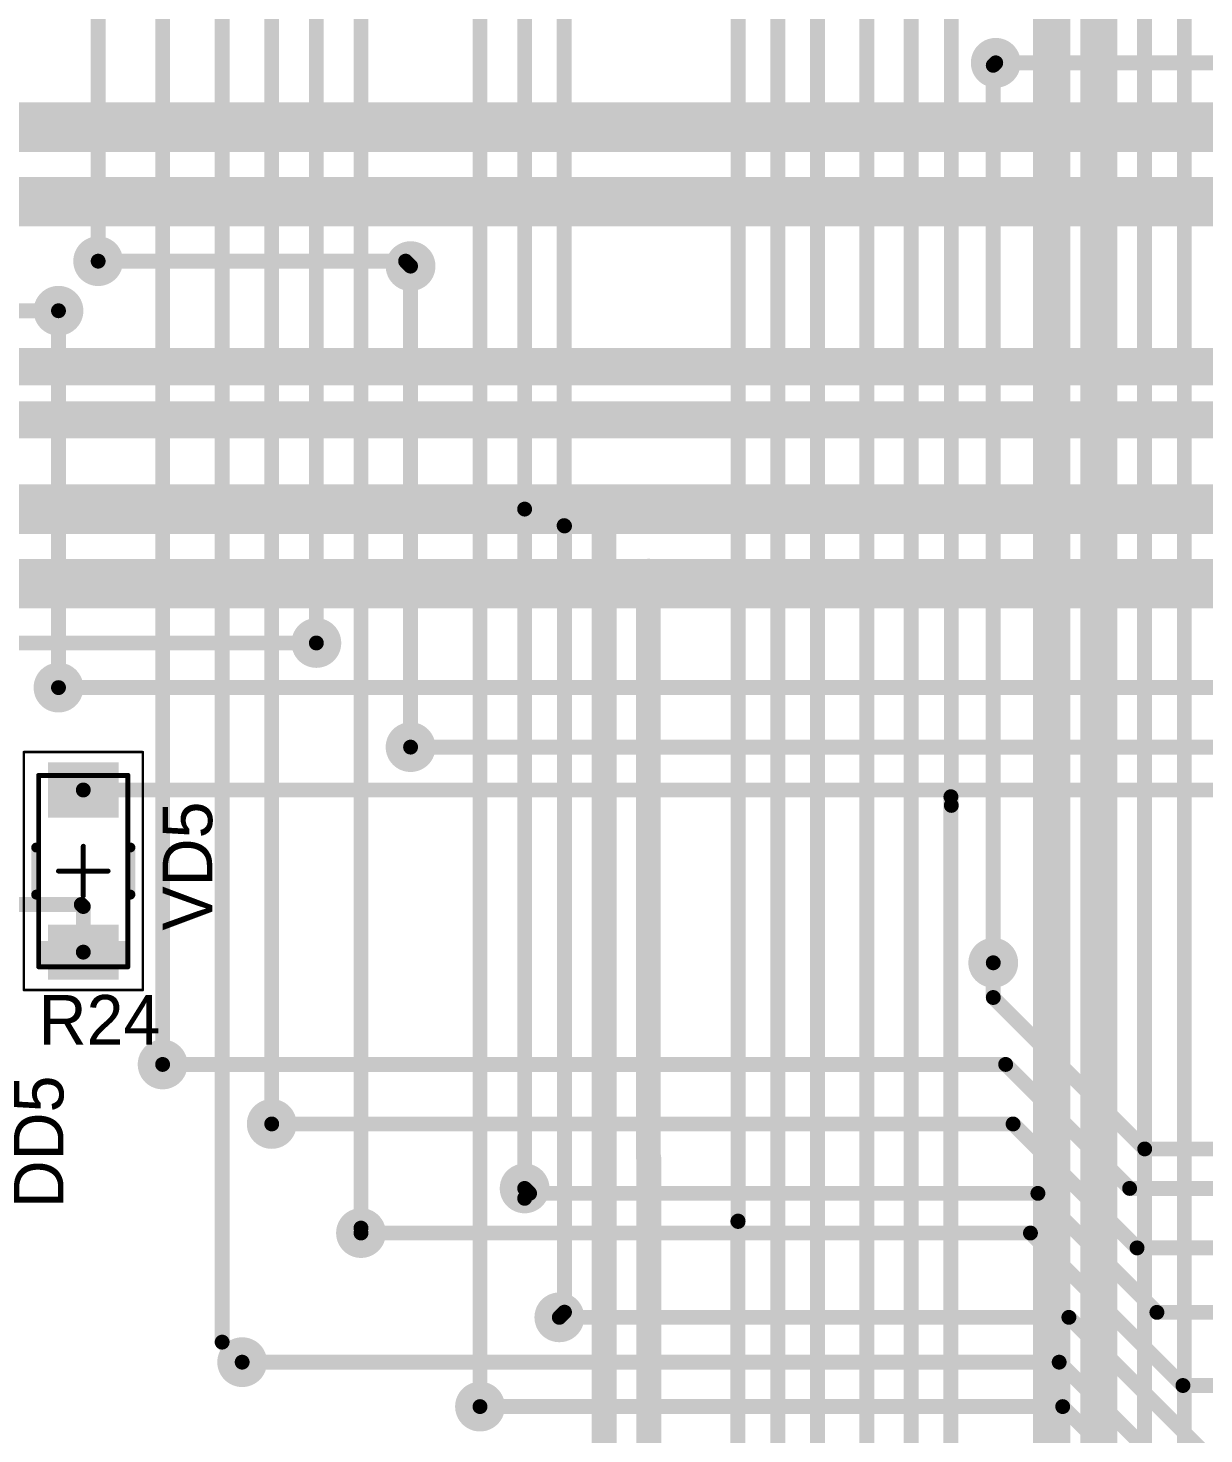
# Model space of a CAD drawing. Header units: millimetres. Extents: x 29 to 180, y 30 to 200.
# Drawn here: x 118.39 to 142.1, y 89.25 to 117.6 of the extents above; entities that cross this region are included whole.
import ezdxf

# ---------------------------------------------------------------- set-up
doc = ezdxf.new("R2010")
doc.units = ezdxf.units.MM
for name, color, linetype in [('BottomLayer', 5, 'Continuous'), ('BottomSolder', 6, 'Continuous'), ('Mechanical13', 56, 'Continuous'), ('Mechanical15', 56, 'Continuous'), ('MultiLayer', 9, 'Continuous'), ('TopLayer', 1, 'Continuous'), ('TopOverlay', 2, 'Continuous'), ('TopPaste', 8, 'Continuous'), ('TopSolder', 216, 'Continuous'), ('ViaHoleLayer', 16, 'Continuous')]:
    doc.layers.add(name, color=color, linetype=linetype)

# ---------------------------------------------------------------- blocks, each defined once
blk = doc.blocks.new('SOD_123_143')
at = {"layer": 'Mechanical13', "const_width": 0.1}
for points in [[(-1.93, 0.9), (1.93, 0.9)], [(-1.93, 0.9), (-1.93, -0.9)], [(1.93, 0.9), (1.93, -0.9)], [(-1.93, -0.9), (1.93, -0.9)]]:
    blk.add_lwpolyline(points, dxfattribs=at)
at = {"layer": 'Mechanical13', "const_width": 0.05}
for points in [[(-1.955, 0.9, 1), (-1.905, 0.9, 1)], [(-1.955, 0.9, 1), (-1.905, 0.9, 1)], [(1.905, 0.9, 1), (1.955, 0.9, 1)], [(1.905, 0.9, 1), (1.955, 0.9, 1)], [(-1.955, -0.9, 1), (-1.905, -0.9, 1)], [(-1.955, -0.9, 1), (-1.905, -0.9, 1)], [(1.905, -0.9, 1), (1.955, -0.9, 1)], [(1.905, -0.9, 1), (1.955, -0.9, 1)]]:
    blk.add_lwpolyline(points, format="xyb", close=True, dxfattribs=at)
at = {"layer": 'Mechanical13'}
blk.add_solid([(-1.93, -0.9), (-1.411, -0.9), (-1.93, 0.9), (-1.411, 0.9)], dxfattribs=at)
at = {"layer": 'Mechanical15'}
for points, const_width in [([(-2.4, 1.2), (2.4, 1.2)], 0.05), ([(-2.4, 1.2), (-2.4, -1.2)], 0.05), ([(2.4, 1.2), (2.4, -1.2)], 0.05), ([(0, 0.5), (0, -0.5)], 0.1), ([(-0.5, 0), (0.5, 0)], 0.1), ([(-2.4, -1.2), (2.4, -1.2)], 0.05)]:
    blk.add_lwpolyline(points, dxfattribs=dict(at, const_width=const_width))
for points, const_width in [([(-2.412, 1.2, 1), (-2.388, 1.2, 1)], 0.025), ([(-2.412, 1.2, 1), (-2.388, 1.2, 1)], 0.025), ([(2.388, 1.2, 1), (2.412, 1.2, 1)], 0.025), ([(2.388, 1.2, 1), (2.412, 1.2, 1)], 0.025), ([(-0.025, 0.5, 1), (0.025, 0.5, 1)], 0.05), ([(-0.525, 0, 1), (-0.475, 0, 1)], 0.05), ([(0.475, 0, 1), (0.525, 0, 1)], 0.05), ([(-0.025, -0.5, 1), (0.025, -0.5, 1)], 0.05), ([(-2.412, -1.2, 1), (-2.388, -1.2, 1)], 0.025), ([(-2.412, -1.2, 1), (-2.388, -1.2, 1)], 0.025), ([(2.388, -1.2, 1), (2.412, -1.2, 1)], 0.025), ([(2.388, -1.2, 1), (2.412, -1.2, 1)], 0.025)]:
    blk.add_lwpolyline(points, format="xyb", close=True, dxfattribs=dict(at, const_width=const_width))
at = {"layer": 'TopLayer'}
for points in [[(-1.18, -0.61), (-1.18, 0.61), (-2.09, -0.61), (-2.09, 0.61)], [(2.09, -0.61), (2.09, 0.61), (1.18, -0.61), (1.18, 0.61)]]:
    blk.add_solid(points, dxfattribs=at)
at = {"layer": 'TopOverlay'}
for p, q in [((0, 2.625), (0, 3.291)), ((-0.333, 2.958), (0.333, 2.958))]:
    blk.add_line(p, q, dxfattribs=at)
at = {"layer": 'TopOverlay', "const_width": 0.2}
for points in [[(-0.475, 0.95), (0.475, 0.95)], [(-0.475, -0.95), (0.475, -0.95)]]:
    blk.add_lwpolyline(points, dxfattribs=at)
at = {"layer": 'TopOverlay', "const_width": 0.1}
for points in [[(-0.525, 0.95, 1), (-0.425, 0.95, 1)], [(0.425, 0.95, 1), (0.525, 0.95, 1)], [(-0.525, -0.95, 1), (-0.425, -0.95, 1)], [(0.425, -0.95, 1), (0.525, -0.95, 1)]]:
    blk.add_lwpolyline(points, format="xyb", close=True, dxfattribs=at)
at = {"layer": 'TopPaste'}
for points in [[(-1.18, -0.61), (-1.18, 0.61), (-2.09, -0.61), (-2.09, 0.61)], [(2.09, -0.61), (2.09, 0.61), (1.18, -0.61), (1.18, 0.61)]]:
    blk.add_solid(points, dxfattribs=at)
at = {"layer": 'TopSolder'}
for points in [[(-1.078, -0.712), (-1.078, 0.712), (-2.192, -0.712), (-2.192, 0.712)], [(2.192, -0.712), (2.192, 0.712), (1.078, -0.712), (1.078, 0.712)]]:
    blk.add_solid(points, dxfattribs=at)

msp = doc.modelspace()

# ---------------------------------------------------------------- linework, layer by layer
at = {"layer": 'BottomLayer'}
for points, const_width in [([(124.2, 105.2), (124.2, 164)], 0.3), ([(141.704, 76.396), (141.704, 162.496)], 0.3), ([(140.9, 75.4), (140.9, 155.2)], 0.3), ([(137.004, 101.924), (137.004, 152.996)], 0.3), ([(139.979, 87.579), (139.979, 152.729)], 0.75), ([(136.196, 83.104), (136.196, 148.796)], 0.3), ([(135.3, 79.4), (135.3, 147.5)], 0.3), ([(134.304, 77.704), (134.304, 146.104)], 0.3), ([(133.504, 78.604), (133.504, 143.933)], 0.3), ([(132.704, 93.541), (132.704, 143.596)], 0.3), ([(123.3, 95.5), (123.3, 138.2)], 0.3), ([(128.4, 107.9), (128.4, 137.1)], 0.3), ([(129.196, 107.567), (129.196, 136.759)], 0.3), ([(127.5, 89.8), (127.5, 135.7)], 0.3), ([(125.1, 93.4), (125.1, 134.3)], 0.3), ([(122.3, 91.1), (122.3, 133.1)], 0.3), ([(121.1, 96.7), (121.1, 131.8)], 0.3), ([(119.8, 112.9), (119.8, 120.6)], 0.3), ([(139.029, 88.729), (139.029, 118.726)], 0.75), ([(137.85, 116.85), (137.9, 116.9)], 0.3), ([(137.85, 98.75), (137.85, 116.85)], 0.3), ([(126.1, 103.1), (126.1, 112.8)], 0.3), ([(119, 104.3), (119, 111.9)], 0.3), ([(128.4, 94), (128.4, 107.9)], 0.3), ([(130, 106.774), (130, 107.9)], 0.5), ([(129.196, 107.567), (129.204, 107.559)], 0.3), ([(129.204, 91.704), (129.204, 107.559)], 0.3), ([(129.996, 106.77), (130, 106.774)], 0.5), ([(129.996, 106.022), (129.996, 106.77)], 0.5), ([(130.896, 106.392), (130.9, 106.396)], 0.5), ([(130.896, 94.826), (130.896, 106.392)], 0.5), ([(129.996, 106.022), (130.004, 106.014)], 0.5), ([(130.004, 86.404), (130.004, 106.014)], 0.5), ([(136.996, 84.804), (136.996, 102.1)], 0.3), ([(130.896, 94.826), (130.904, 94.818)], 0.5), ([(130.904, 85.204), (130.904, 94.818)], 0.5), ([(125.1, 93.3), (125.1, 93.4)], 0.4), ([(132.7, 93.537), (132.704, 93.541)], 0.3), ([(132.7, 83.9), (132.7, 93.537)], 0.3), ([(132.7, 93.537), (132.704, 93.533)], 0.3), ([(129.1, 91.6), (129.204, 91.704)], 0.3), ([(122.3, 91.1), (122.704, 90.696)], 0.3)]:
    msp.add_lwpolyline(points, dxfattribs=dict(at, const_width=const_width))
for points, const_width in [([(137.7, 116.9, 1), (138.1, 116.9, 1)], 0.4), ([(137.775, 116.85, 1), (137.925, 116.85, 1)], 0.15), ([(137.775, 116.85, 1), (137.925, 116.85, 1)], 0.15), ([(137.825, 116.9, 1), (137.975, 116.9, 1)], 0.15), ([(119.6, 112.9, 1), (120, 112.9, 1)], 0.4), ([(125.9, 112.8, 1), (126.3, 112.8, 1)], 0.4), ([(119.725, 112.9, 1), (119.875, 112.9, 1)], 0.15), ([(126.025, 112.8, 1), (126.175, 112.8, 1)], 0.15), ([(118.8, 111.9, 1), (119.2, 111.9, 1)], 0.4), ([(118.925, 111.9, 1), (119.075, 111.9, 1)], 0.15), ([(129.8, 107.9, 1), (130.2, 107.9, 1)], 0.4), ([(128.325, 107.9, 1), (128.475, 107.9, 1)], 0.15), ([(128.325, 107.9, 1), (128.475, 107.9, 1)], 0.15), ([(129.875, 107.9, 1), (130.125, 107.9, 1)], 0.25), ([(129.121, 107.567, 1), (129.271, 107.567, 1)], 0.15), ([(129.121, 107.567, 1), (129.271, 107.567, 1)], 0.15), ([(129.129, 107.559, 1), (129.279, 107.559, 1)], 0.15), ([(129.129, 107.559, 1), (129.279, 107.559, 1)], 0.15), ([(129.871, 106.77, 1), (130.121, 106.77, 1)], 0.25), ([(129.871, 106.77, 1), (130.121, 106.77, 1)], 0.25), ([(129.875, 106.774, 1), (130.125, 106.774, 1)], 0.25), ([(129.875, 106.774, 1), (130.125, 106.774, 1)], 0.25), ([(130.7, 106.396, 1), (131.1, 106.396, 1)], 0.4), ([(130.771, 106.392, 1), (131.021, 106.392, 1)], 0.25), ([(130.771, 106.392, 1), (131.021, 106.392, 1)], 0.25), ([(130.775, 106.396, 1), (131.025, 106.396, 1)], 0.25), ([(129.871, 106.022, 1), (130.121, 106.022, 1)], 0.25), ([(129.871, 106.022, 1), (130.121, 106.022, 1)], 0.25), ([(129.879, 106.014, 1), (130.129, 106.014, 1)], 0.25), ([(129.879, 106.014, 1), (130.129, 106.014, 1)], 0.25), ([(124, 105.2, 1), (124.4, 105.2, 1)], 0.4), ([(124.125, 105.2, 1), (124.275, 105.2, 1)], 0.15), ([(118.8, 104.3, 1), (119.2, 104.3, 1)], 0.4), ([(118.925, 104.3, 1), (119.075, 104.3, 1)], 0.15), ([(125.9, 103.1, 1), (126.3, 103.1, 1)], 0.4), ([(126.025, 103.1, 1), (126.175, 103.1, 1)], 0.15), ([(136.921, 102.1, 1), (137.071, 102.1, 1)], 0.15), ([(136.929, 101.924, 1), (137.079, 101.924, 1)], 0.15), ([(137.65, 98.75, 1), (138.05, 98.75, 1)], 0.4), ([(137.775, 98.75, 1), (137.925, 98.75, 1)], 0.15), ([(120.9, 96.7, 1), (121.3, 96.7, 1)], 0.4), ([(121.025, 96.7, 1), (121.175, 96.7, 1)], 0.15), ([(123.1, 95.5, 1), (123.5, 95.5, 1)], 0.4), ([(123.225, 95.5, 1), (123.375, 95.5, 1)], 0.15), ([(130.771, 94.826, 1), (131.021, 94.826, 1)], 0.25), ([(130.771, 94.826, 1), (131.021, 94.826, 1)], 0.25), ([(130.779, 94.818, 1), (131.029, 94.818, 1)], 0.25), ([(130.779, 94.818, 1), (131.029, 94.818, 1)], 0.25), ([(128.2, 94.2, 1), (128.6, 94.2, 1)], 0.4), ([(128.325, 94, 1), (128.475, 94, 1)], 0.15), ([(124.9, 93.3, 1), (125.3, 93.3, 1)], 0.4), ([(125, 93.4, 1), (125.2, 93.4, 1)], 0.2), ([(132.625, 93.537, 1), (132.775, 93.537, 1)], 0.15), ([(132.625, 93.537, 1), (132.775, 93.537, 1)], 0.15), ([(132.625, 93.537, 1), (132.775, 93.537, 1)], 0.15), ([(132.629, 93.541, 1), (132.779, 93.541, 1)], 0.15), ([(132.629, 93.541, 1), (132.779, 93.541, 1)], 0.15), ([(132.629, 93.533, 1), (132.779, 93.533, 1)], 0.15), ([(125, 93.3, 1), (125.2, 93.3, 1)], 0.2), ([(125.025, 93.4, 1), (125.175, 93.4, 1)], 0.15), ([(128.9, 91.6, 1), (129.3, 91.6, 1)], 0.4), ([(129.025, 91.6, 1), (129.175, 91.6, 1)], 0.15), ([(129.129, 91.704, 1), (129.279, 91.704, 1)], 0.15), ([(129.129, 91.704, 1), (129.279, 91.704, 1)], 0.15), ([(122.225, 91.1, 1), (122.375, 91.1, 1)], 0.15), ([(122.225, 91.1, 1), (122.375, 91.1, 1)], 0.15), ([(122.504, 90.696, 1), (122.904, 90.696, 1)], 0.4), ([(122.629, 90.696, 1), (122.779, 90.696, 1)], 0.15), ([(127.3, 89.8, 1), (127.7, 89.8, 1)], 0.4), ([(127.425, 89.8, 1), (127.575, 89.8, 1)], 0.15)]:
    msp.add_lwpolyline(points, format="xyb", close=True, dxfattribs=dict(at, const_width=const_width))
at = {"layer": 'BottomSolder', "const_width": 0.502}
for points in [[(137.649, 116.9, 1), (138.151, 116.9, 1)], [(119.549, 112.9, 1), (120.051, 112.9, 1)], [(125.849, 112.8, 1), (126.351, 112.8, 1)], [(118.749, 111.9, 1), (119.251, 111.9, 1)], [(129.749, 107.9, 1), (130.251, 107.9, 1)], [(130.649, 106.396, 1), (131.151, 106.396, 1)], [(123.949, 105.2, 1), (124.451, 105.2, 1)], [(118.749, 104.3, 1), (119.251, 104.3, 1)], [(125.849, 103.1, 1), (126.351, 103.1, 1)], [(137.599, 98.75, 1), (138.101, 98.75, 1)], [(120.849, 96.7, 1), (121.351, 96.7, 1)], [(123.049, 95.5, 1), (123.551, 95.5, 1)], [(128.149, 94.2, 1), (128.651, 94.2, 1)], [(124.849, 93.3, 1), (125.351, 93.3, 1)], [(128.849, 91.6, 1), (129.351, 91.6, 1)], [(122.453, 90.696, 1), (122.955, 90.696, 1)], [(127.249, 89.8, 1), (127.751, 89.8, 1)]]:
    msp.add_lwpolyline(points, format="xyb", close=True, dxfattribs=at)
at = {"layer": 'MultiLayer', "const_width": 0.4}
for points in [[(137.7, 116.9, 1), (138.1, 116.9, 1)], [(119.6, 112.9, 1), (120, 112.9, 1)], [(125.9, 112.8, 1), (126.3, 112.8, 1)], [(118.8, 111.9, 1), (119.2, 111.9, 1)], [(129.8, 107.9, 1), (130.2, 107.9, 1)], [(130.7, 106.396, 1), (131.1, 106.396, 1)], [(124, 105.2, 1), (124.4, 105.2, 1)], [(118.8, 104.3, 1), (119.2, 104.3, 1)], [(125.9, 103.1, 1), (126.3, 103.1, 1)], [(137.65, 98.75, 1), (138.05, 98.75, 1)], [(120.9, 96.7, 1), (121.3, 96.7, 1)], [(123.1, 95.5, 1), (123.5, 95.5, 1)], [(128.2, 94.2, 1), (128.6, 94.2, 1)], [(124.9, 93.3, 1), (125.3, 93.3, 1)], [(128.9, 91.6, 1), (129.3, 91.6, 1)], [(122.504, 90.696, 1), (122.904, 90.696, 1)], [(127.3, 89.8, 1), (127.7, 89.8, 1)]]:
    msp.add_lwpolyline(points, format="xyb", close=True, dxfattribs=at)
at = {"layer": 'TopLayer'}
for points, const_width in [([(137.7, 116.9, 1), (138.1, 116.9, 1)], 0.4), ([(137.825, 116.9, 1), (137.975, 116.9, 1)], 0.15), ([(137.825, 116.9, 1), (137.975, 116.9, 1)], 0.15), ([(137.825, 116.9, 1), (137.975, 116.9, 1)], 0.15), ([(119.6, 112.9, 1), (120, 112.9, 1)], 0.4), ([(125.9, 112.8, 1), (126.3, 112.8, 1)], 0.4), ([(119.725, 112.9, 1), (119.875, 112.9, 1)], 0.15), ([(125.925, 112.9, 1), (126.075, 112.9, 1)], 0.15), ([(125.925, 112.9, 1), (126.075, 112.9, 1)], 0.15), ([(126.025, 112.8, 1), (126.175, 112.8, 1)], 0.15), ([(118.8, 111.9, 1), (119.2, 111.9, 1)], 0.4), ([(118.925, 111.9, 1), (119.075, 111.9, 1)], 0.15), ([(129.75, 107.9, 1), (130.25, 107.9, 1)], 0.5), ([(129.75, 107.9, 1), (130.25, 107.9, 1)], 0.5), ([(129.8, 107.9, 1), (130.2, 107.9, 1)], 0.4), ([(130.65, 106.396, 1), (131.15, 106.396, 1)], 0.5), ([(130.65, 106.396, 1), (131.15, 106.396, 1)], 0.5), ([(130.7, 106.396, 1), (131.1, 106.396, 1)], 0.4), ([(124, 105.2, 1), (124.4, 105.2, 1)], 0.4), ([(124.125, 105.2, 1), (124.275, 105.2, 1)], 0.15), ([(118.8, 104.3, 1), (119.2, 104.3, 1)], 0.4), ([(118.925, 104.3, 1), (119.075, 104.3, 1)], 0.15), ([(125.9, 103.1, 1), (126.3, 103.1, 1)], 0.4), ([(126.025, 103.1, 1), (126.175, 103.1, 1)], 0.15), ([(119.425, 102.235, 1), (119.575, 102.235, 1)], 0.15), ([(119.385, 99.925, 1), (119.535, 99.925, 1)], 0.15), ([(119.385, 99.925, 1), (119.535, 99.925, 1)], 0.15), ([(119.425, 99.885, 1), (119.575, 99.885, 1)], 0.15), ([(119.425, 99.885, 1), (119.575, 99.885, 1)], 0.15), ([(119.425, 98.965, 1), (119.575, 98.965, 1)], 0.15), ([(137.65, 98.75, 1), (138.05, 98.75, 1)], 0.4), ([(137.775, 98.75, 1), (137.925, 98.75, 1)], 0.15), ([(137.775, 98.05, 1), (137.925, 98.05, 1)], 0.15), ([(137.775, 98.05, 1), (137.925, 98.05, 1)], 0.15), ([(120.9, 96.7, 1), (121.3, 96.7, 1)], 0.4), ([(121.025, 96.7, 1), (121.175, 96.7, 1)], 0.15), ([(138.025, 96.7, 1), (138.175, 96.7, 1)], 0.15), ([(138.025, 96.7, 1), (138.175, 96.7, 1)], 0.15), ([(123.1, 95.5, 1), (123.5, 95.5, 1)], 0.4), ([(123.225, 95.5, 1), (123.375, 95.5, 1)], 0.15), ([(138.175, 95.5, 1), (138.325, 95.5, 1)], 0.15), ([(138.175, 95.5, 1), (138.325, 95.5, 1)], 0.15), ([(140.829, 94.996, 1), (140.979, 94.996, 1)], 0.15), ([(140.829, 94.996, 1), (140.979, 94.996, 1)], 0.15), ([(128.2, 94.2, 1), (128.6, 94.2, 1)], 0.4), ([(128.325, 94.2, 1), (128.475, 94.2, 1)], 0.15), ([(128.425, 94.1, 1), (128.575, 94.1, 1)], 0.15), ([(128.425, 94.1, 1), (128.575, 94.1, 1)], 0.15), ([(138.675, 94.1, 1), (138.825, 94.1, 1)], 0.15), ([(138.675, 94.1, 1), (138.825, 94.1, 1)], 0.15), ([(140.525, 94.2, 1), (140.675, 94.2, 1)], 0.15), ([(140.525, 94.2, 1), (140.675, 94.2, 1)], 0.15), ([(124.9, 93.3, 1), (125.3, 93.3, 1)], 0.4), ([(125.025, 93.3, 1), (125.175, 93.3, 1)], 0.15), ([(138.525, 93.3, 1), (138.675, 93.3, 1)], 0.15), ([(138.525, 93.3, 1), (138.675, 93.3, 1)], 0.15), ([(140.675, 93, 1), (140.825, 93, 1)], 0.15), ([(140.675, 93, 1), (140.825, 93, 1)], 0.15), ([(128.9, 91.6, 1), (129.3, 91.6, 1)], 0.4), ([(129.025, 91.6, 1), (129.175, 91.6, 1)], 0.15), ([(139.3, 91.6, 1), (139.45, 91.6, 1)], 0.15), ([(139.3, 91.6, 1), (139.45, 91.6, 1)], 0.15), ([(141.075, 91.7, 1), (141.225, 91.7, 1)], 0.15), ([(141.075, 91.7, 1), (141.225, 91.7, 1)], 0.15), ([(122.504, 90.696, 1), (122.904, 90.696, 1)], 0.4), ([(122.629, 90.696, 1), (122.779, 90.696, 1)], 0.15), ([(139.104, 90.696, 1), (139.254, 90.696, 1)], 0.15), ([(139.104, 90.696, 1), (139.254, 90.696, 1)], 0.15), ([(127.3, 89.8, 1), (127.7, 89.8, 1)], 0.4), ([(141.6, 90.225, 1), (141.75, 90.225, 1)], 0.15), ([(141.6, 90.225, 1), (141.75, 90.225, 1)], 0.15), ([(127.425, 89.8, 1), (127.575, 89.8, 1)], 0.15), ([(139.175, 89.8, 1), (139.325, 89.8, 1)], 0.15), ([(139.175, 89.8, 1), (139.325, 89.8, 1)], 0.15)]:
    msp.add_lwpolyline(points, format="xyb", close=True, dxfattribs=dict(at, const_width=const_width))
for points, const_width in [([(137.9, 116.9), (142.9, 116.9)], 0.3), ([(137.9, 116.9), (137.9, 116.9)], 0.3), ([(102.1, 115.6), (144.3, 115.6)], 1), ([(101.8, 114.1), (145.8, 114.1)], 1), ([(119.8, 112.9), (126, 112.9)], 0.3), ([(126, 112.9), (126.1, 112.8)], 0.3), ([(104, 111.9), (119, 111.9)], 0.3), ([(103.429, 110.771), (143.629, 110.771)], 0.75), ([(102.7, 109.7), (142.6, 109.7)], 0.75), ([(100.708, 107.9), (130, 107.9)], 1), ([(130, 107.9), (147.5, 107.9)], 1), ([(102.8, 106.396), (130.9, 106.396)], 1), ([(130.9, 106.396), (148.864, 106.396)], 1), ([(117.8, 105.2), (124.2, 105.2)], 0.3), ([(119, 104.3), (151.5, 104.3)], 0.3), ([(126.1, 103.1), (152.2, 103.1)], 0.3), ([(119.5, 102.235), (148.275, 102.235)], 0.3), ([(117.5, 99.925), (119.46, 99.925)], 0.3), ([(119.46, 99.925), (119.5, 99.885)], 0.3), ([(119.5, 98.965), (119.5, 99.885)], 0.3), ([(137.85, 98.05), (137.85, 98.75)], 0.3), ([(137.85, 98.05), (140.904, 94.996)], 0.3), ([(121.1, 96.7), (138.1, 96.7)], 0.3), ([(138.1, 96.7), (140.6, 94.2)], 0.3), ([(123.3, 95.5), (138.25, 95.5)], 0.3), ([(138.25, 95.5), (140.75, 93)], 0.3), ([(140.904, 94.996), (155.029, 94.996)], 0.3), ([(128.4, 94.2), (128.5, 94.1)], 0.3), ([(128.5, 94.1), (138.75, 94.1)], 0.3), ([(138.75, 94.1), (141.15, 91.7)], 0.3), ([(140.6, 94.2), (153.6, 94.2)], 0.3), ([(125.1, 93.3), (138.6, 93.3)], 0.3), ([(138.6, 93.3), (141.675, 90.225)], 0.3), ([(140.75, 93), (152.184, 93)], 0.3), ([(129.1, 91.6), (139.375, 91.6)], 0.3), ([(139.375, 91.6), (142.25, 88.725)], 0.3), ([(141.15, 91.7), (152.2, 91.7)], 0.3), ([(122.704, 90.696), (139.179, 90.696)], 0.3), ([(139.179, 90.696), (142.271, 87.604)], 0.3), ([(141.675, 90.225), (152.15, 90.225)], 0.3), ([(127.5, 89.8), (139.25, 89.8)], 0.3), ([(139.25, 89.8), (141.946, 87.104)], 0.3)]:
    msp.add_lwpolyline(points, dxfattribs=dict(at, const_width=const_width))
at = {"layer": 'TopSolder', "const_width": 0.502}
for points in [[(137.649, 116.9, 1), (138.151, 116.9, 1)], [(119.549, 112.9, 1), (120.051, 112.9, 1)], [(125.849, 112.8, 1), (126.351, 112.8, 1)], [(118.749, 111.9, 1), (119.251, 111.9, 1)], [(129.749, 107.9, 1), (130.251, 107.9, 1)], [(130.649, 106.396, 1), (131.151, 106.396, 1)], [(123.949, 105.2, 1), (124.451, 105.2, 1)], [(118.749, 104.3, 1), (119.251, 104.3, 1)], [(125.849, 103.1, 1), (126.351, 103.1, 1)], [(137.599, 98.75, 1), (138.101, 98.75, 1)], [(120.849, 96.7, 1), (121.351, 96.7, 1)], [(123.049, 95.5, 1), (123.551, 95.5, 1)], [(128.149, 94.2, 1), (128.651, 94.2, 1)], [(124.849, 93.3, 1), (125.351, 93.3, 1)], [(128.849, 91.6, 1), (129.351, 91.6, 1)], [(122.453, 90.696, 1), (122.955, 90.696, 1)], [(127.249, 89.8, 1), (127.751, 89.8, 1)]]:
    msp.add_lwpolyline(points, format="xyb", close=True, dxfattribs=at)
at = {"layer": 'ViaHoleLayer', "const_width": 0.25}
for points in [[(137.775, 116.9, 1), (138.025, 116.9, 1)], [(119.675, 112.9, 1), (119.925, 112.9, 1)], [(125.975, 112.8, 1), (126.225, 112.8, 1)], [(118.875, 111.9, 1), (119.125, 111.9, 1)], [(129.875, 107.9, 1), (130.125, 107.9, 1)], [(130.775, 106.396, 1), (131.025, 106.396, 1)], [(124.075, 105.2, 1), (124.325, 105.2, 1)], [(118.875, 104.3, 1), (119.125, 104.3, 1)], [(125.975, 103.1, 1), (126.225, 103.1, 1)], [(137.725, 98.75, 1), (137.975, 98.75, 1)], [(120.975, 96.7, 1), (121.225, 96.7, 1)], [(123.175, 95.5, 1), (123.425, 95.5, 1)], [(128.275, 94.2, 1), (128.525, 94.2, 1)], [(124.975, 93.3, 1), (125.225, 93.3, 1)], [(128.975, 91.6, 1), (129.225, 91.6, 1)], [(122.579, 90.696, 1), (122.829, 90.696, 1)], [(127.375, 89.8, 1), (127.625, 89.8, 1)]]:
    msp.add_lwpolyline(points, format="xyb", close=True, dxfattribs=at)

# ---------------------------------------------------------------- block references
at = {"rotation": 90}
msp.add_blockref('SOD_123_143', (119.5, 100.6), dxfattribs=at)

# ---------------------------------------------------------------- texts
at = {"layer": 'TopOverlay'}
for s, p in [('VD5', (122.1, 99.4)), ('DD5', (119.1, 93.8))]:
    msp.add_text(s, height=1, rotation=90, dxfattribs=at).set_placement(p)
msp.add_text('R24', height=1, dxfattribs=at).set_placement((118.6, 97.1))

doc.saveas('drawing.dxf')
